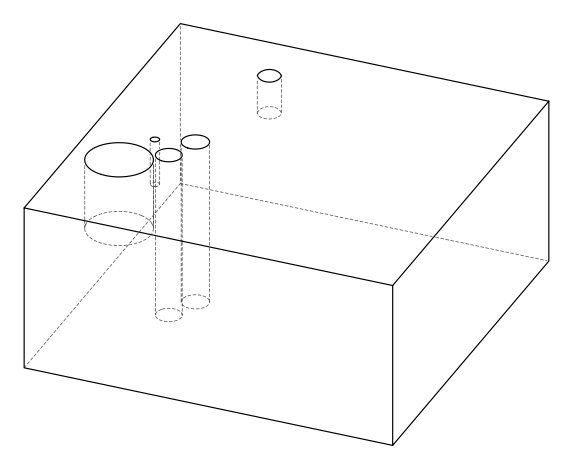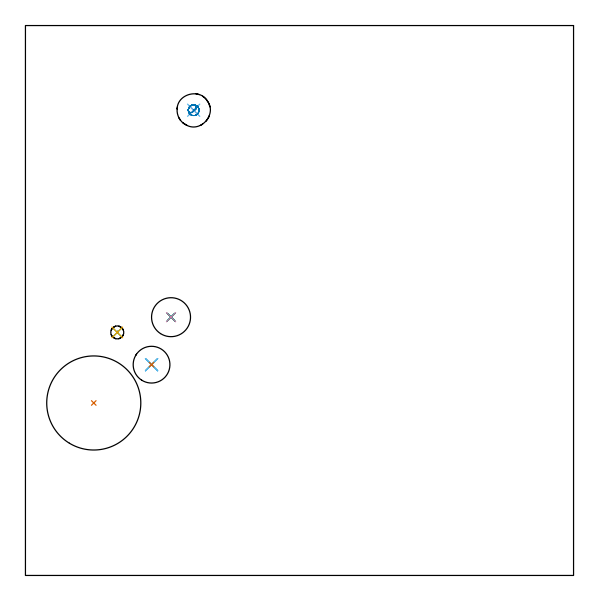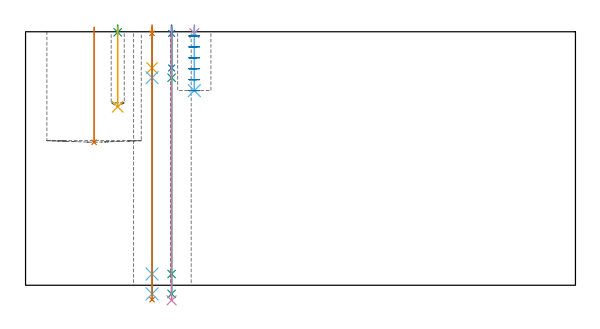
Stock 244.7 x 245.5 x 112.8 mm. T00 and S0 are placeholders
(PLAN: 14 operations, 10 tool changes, 3.5 min)
(1 SPOT_DRILL | STEP1HOLE | NXT0321_9005460120000 | 0.03 min | 3 mm3)
(2 SPOT_DRILL_1 | STEP1HOLE_1 | NXT0321_9005460120000 | 0.03 min | 4 mm3)
(3 SPOT_DRILL_2 | STEP1POCKET | NXT0321_9005460120000 | 0.03 min | 0 mm3)
(4 SPOT_DRILL_3 | STEP1POCKET_1 | NXT0321_9005460120000 | 0.03 min | 2 mm3)
(5 DRILL_BLIND_HOLE_INTO_CENTER | STEP1HOLE | UGT0301_352 | 0.07 min | 1263 mm3)
(6 GUN_DRILL_THROUGH_HOLE | STEP1HOLE | UGT0307_007 | 0.56 min | 7736 mm3)
(7 DRILL_TO_ENLARGE_THROUGH_HOLE | STEP1HOLE | UGT0301_288 | 0.49 min | 14805 mm3)
(8 DRILL_BLIND_HOLE_INTO_CENTER_1 | STEP1HOLE_1 | UGT0301_352 | 0.07 min | 1264 mm3)
(9 GUN_DRILL_THROUGH_HOLE_1 | STEP1HOLE_1 | UGT0307_007 | 0.57 min | 7735 mm3)
(10 DRILL_TO_ENLARGE_THROUGH_HOLE_1 | STEP1HOLE_1 | UGT0301_245 | 0.49 min | 17800 mm3)
(11 DRILL_BLIND_HOLE_INTO_CENTER_2 | STEP1POCKET | UGT0301_181 | 0.14 min | 850 mm3)
(12 DRILL_BLIND_HOLE_INTO_CENTER_3 | STEP1POCKET_1 | NXT0301_128 | 0.11 min | 2834 mm3)
(13 INDEXABLE_INSERT_DRILL_BLIND_HOLE_FROM_SOLID | STEP1POCKET_2 | NXT0302_036 | 0.21 min | 67467 mm3)
(14 MILL_ROUGH_BLIND_HOLE_CONTOUR | STEP1POCKET_1 | NXT0201_013 | Spiral | 0.63 min | 1671 mm3)
(TOOL NXT0321_9005460120000 | NC Spot Drill, 142deg, 12mm, Carbide, Uncoated | D12 PA142 FL30 Z2)
(TOOL UGT0301_352 | Twist Drill 10.75 mm | D10.75 PA118 FL84 Z2)
(TOOL UGT0307_007 | Gun Drill 10 mm | D10 PA130 FL24 Z1)
(TOOL UGT0301_288 | Twist Drill 16.4 mm | D16.4 PA118 FL125 Z2)
(TOOL UGT0301_245 | Twist Drill 17.4 mm | D17.4 PA118 FL130 Z2)
(TOOL UGT0301_181 | Twist Drill 5.8 mm | D5.8 PA118 FL55 Z2)
(TOOL NXT0301_128 | Carbide Drill 12mm [861.1-1200-036A1-GP GC34] | D12 PA150 FL37.4 Z2)
(TOOL NXT0302_036 | Index. Insert Drill 42mm [880-D4200L50-05] | D42 PA176 FL210 Z2)
(TOOL NXT0201_013 | ENDMILL 10mm | D10 FL30 Z4)
(OP 1 SPOT_DRILL)
G17 G21 G94 G90
T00 M6
G54
G17 G0 G90 X56.3 Y94.1 S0 M3
G43 Z122.8 H0
G94 G81 G98 Z112.094 F250. R115.8
G80
M5
M2
(OP 2 SPOT_DRILL_1)
G17 G21 G94 G90
T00 M6
G54
G17 G0 G90 X65. Y115.3 S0 M3
G43 Z122.8 H0
G94 G81 G98 Z112.051 F250. R115.8
G80
M5
M2
(OP 3 SPOT_DRILL_2)
G17 G21 G94 G90
T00 M6
G54
G17 G0 G90 X41. Y108.5 S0 M3
G43 Z122.8 H0
G94 G81 G98 Z112.55 F250. R115.8
G80
M5
M2
(OP 4 SPOT_DRILL_3)
G17 G21 G94 G90
T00 M6
G54
G17 G0 G90 X75.1 Y207.7 S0 M3
G43 Z122.8 H0
G94 G81 G98 Z112.163 F250. R115.8
G80
M5
M2
(OP 5 DRILL_BLIND_HOLE_INTO_CENTER)
G17 G21 G94 G90
T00 M6
G54
G17 G0 G90 X56.3 Y94.1 S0 M3
G43 Z122.8 H0
G94 G81 G98 Z96.675 F250. R114.8
G80
M5
M2
(OP 6 GUN_DRILL_THROUGH_HOLE)
G17 G21 G94 G90
T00 M6
G54
G17 G0 G90 X56.3 Y94.1 M8
G43 Z122.8 H0
Z110.134
S716 M3
G94 G1 Z92.348 F125. M26
G4 X.084
Z5. F250.
G4 X.084
Z-3.832 F125.
G4 X.084
M5
M9
G0 Z110.134
Z122.8
M2
(OP 7 DRILL_TO_ENLARGE_THROUGH_HOLE)
G17 G21 G94 G90
T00 M6
G54
G17 G0 G90 X56.3 Y94.1 S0 M3
G43 Z122.8 H0
G94 G73 G98 Z-6.427 F250. Q14.903 R114.8
G80
M5
M2
(OP 8 DRILL_BLIND_HOLE_INTO_CENTER_1)
G17 G21 G94 G90
T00 M6
G54
G17 G0 G90 X65. Y115.3 S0 M3
G43 Z122.8 H0
G94 G81 G98 Z96.675 F250. R114.8
G80
M5
M2
(OP 9 GUN_DRILL_THROUGH_HOLE_1)
G17 G21 G94 G90
T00 M6
G54
G17 G0 G90 X65. Y115.3 M8
G43 Z122.8 H0
Z110.772
S716 M3
G94 G1 Z92.348 F125. M26
G4 X.084
Z5. F250.
G4 X.084
Z-3.832 F125.
G4 X.084
M5
M9
G0 Z110.772
Z122.8
M2
(OP 10 DRILL_TO_ENLARGE_THROUGH_HOLE_1)
G17 G21 G94 G90
T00 M6
G54
G17 G0 G90 X65. Y115.3 S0 M3
G43 Z122.8 H0
G94 G73 G98 Z-6.727 F250. Q17.075 R114.8
G80
M5
M2
(OP 11 DRILL_BLIND_HOLE_INTO_CENTER_2)
G17 G21 G94 G90
T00 M6
G54
G17 G0 G90 X41. Y108.5 S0 M3
G43 Z122.8 H0
G94 G81 G98 Z79.4 F250. R114.8
G80
M5
M2
(OP 12 DRILL_BLIND_HOLE_INTO_CENTER_3)
G17 G21 G94 G90
T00 M6
G54
G17 G0 G90 X75.1 Y207.7 S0 M3
G43 Z122.8 H1
G94 G81 G98 Z86.6 F250. R114.8
G80
M5
M2
(OP 13 INDEXABLE_INSERT_DRILL_BLIND_HOLE_FROM_SOLID)
G17 G21 G94 G90
T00 M6
G54
G17 G0 G90 X30.5 Y77. S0 M3
G43 Z122.8 H1
G94 G81 G98 Z63.6 F250. R114.8
G80
M5
M2
(OP 14 MILL_ROUGH_BLIND_HOLE_CONTOUR)
G17 G21 G94 G90
T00 M6
G54
G17 G0 G90 X75.1 Y207.7 S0 M3
G43 Z122.8 H0
Z110.933
G94 G3 X75.242 Y209.958 R1.133 F250.
X72.719 Y208.001 R2.258
X74.799 Y205.319 R2.4
X72.719 Y208.001 R-2.4
X73.759 Y206.66 R1.2
X75.1 Y207.7 R1.2
G0 Z106.067
G3 X75.242 Y209.958 R1.133
X72.719 Y208.001 R2.258
X74.799 Y205.319 R2.4
X72.719 Y208.001 R-2.4
X73.759 Y206.66 R1.2
X75.1 Y207.7 R1.2
G0 Z101.2
G3 X75.242 Y209.958 R1.133
X72.719 Y208.001 R2.258
X74.799 Y205.319 R2.4
X72.719 Y208.001 R-2.4
X73.759 Y206.66 R1.2
X75.1 Y207.7 R1.2
G0 Z96.333
G3 X75.242 Y209.958 R1.133
X72.719 Y208.001 R2.258
X74.799 Y205.319 R2.4
X72.719 Y208.001 R-2.4
X73.759 Y206.66 R1.2
X75.1 Y207.7 R1.2
G0 Z91.467
G3 X75.242 Y209.958 R1.133
X72.719 Y208.001 R2.258
X74.799 Y205.319 R2.4
X72.719 Y208.001 R-2.4
X73.759 Y206.66 R1.2
X75.1 Y207.7 R1.2
G0 Z86.6
G3 X75.242 Y209.958 R1.133
X72.719 Y208.001 R2.258
X74.799 Y205.319 R2.4
X72.719 Y208.001 R-2.4
X73.759 Y206.66 R1.2
X75.1 Y207.7 R1.2
G0 Z122.8
M5
M2
